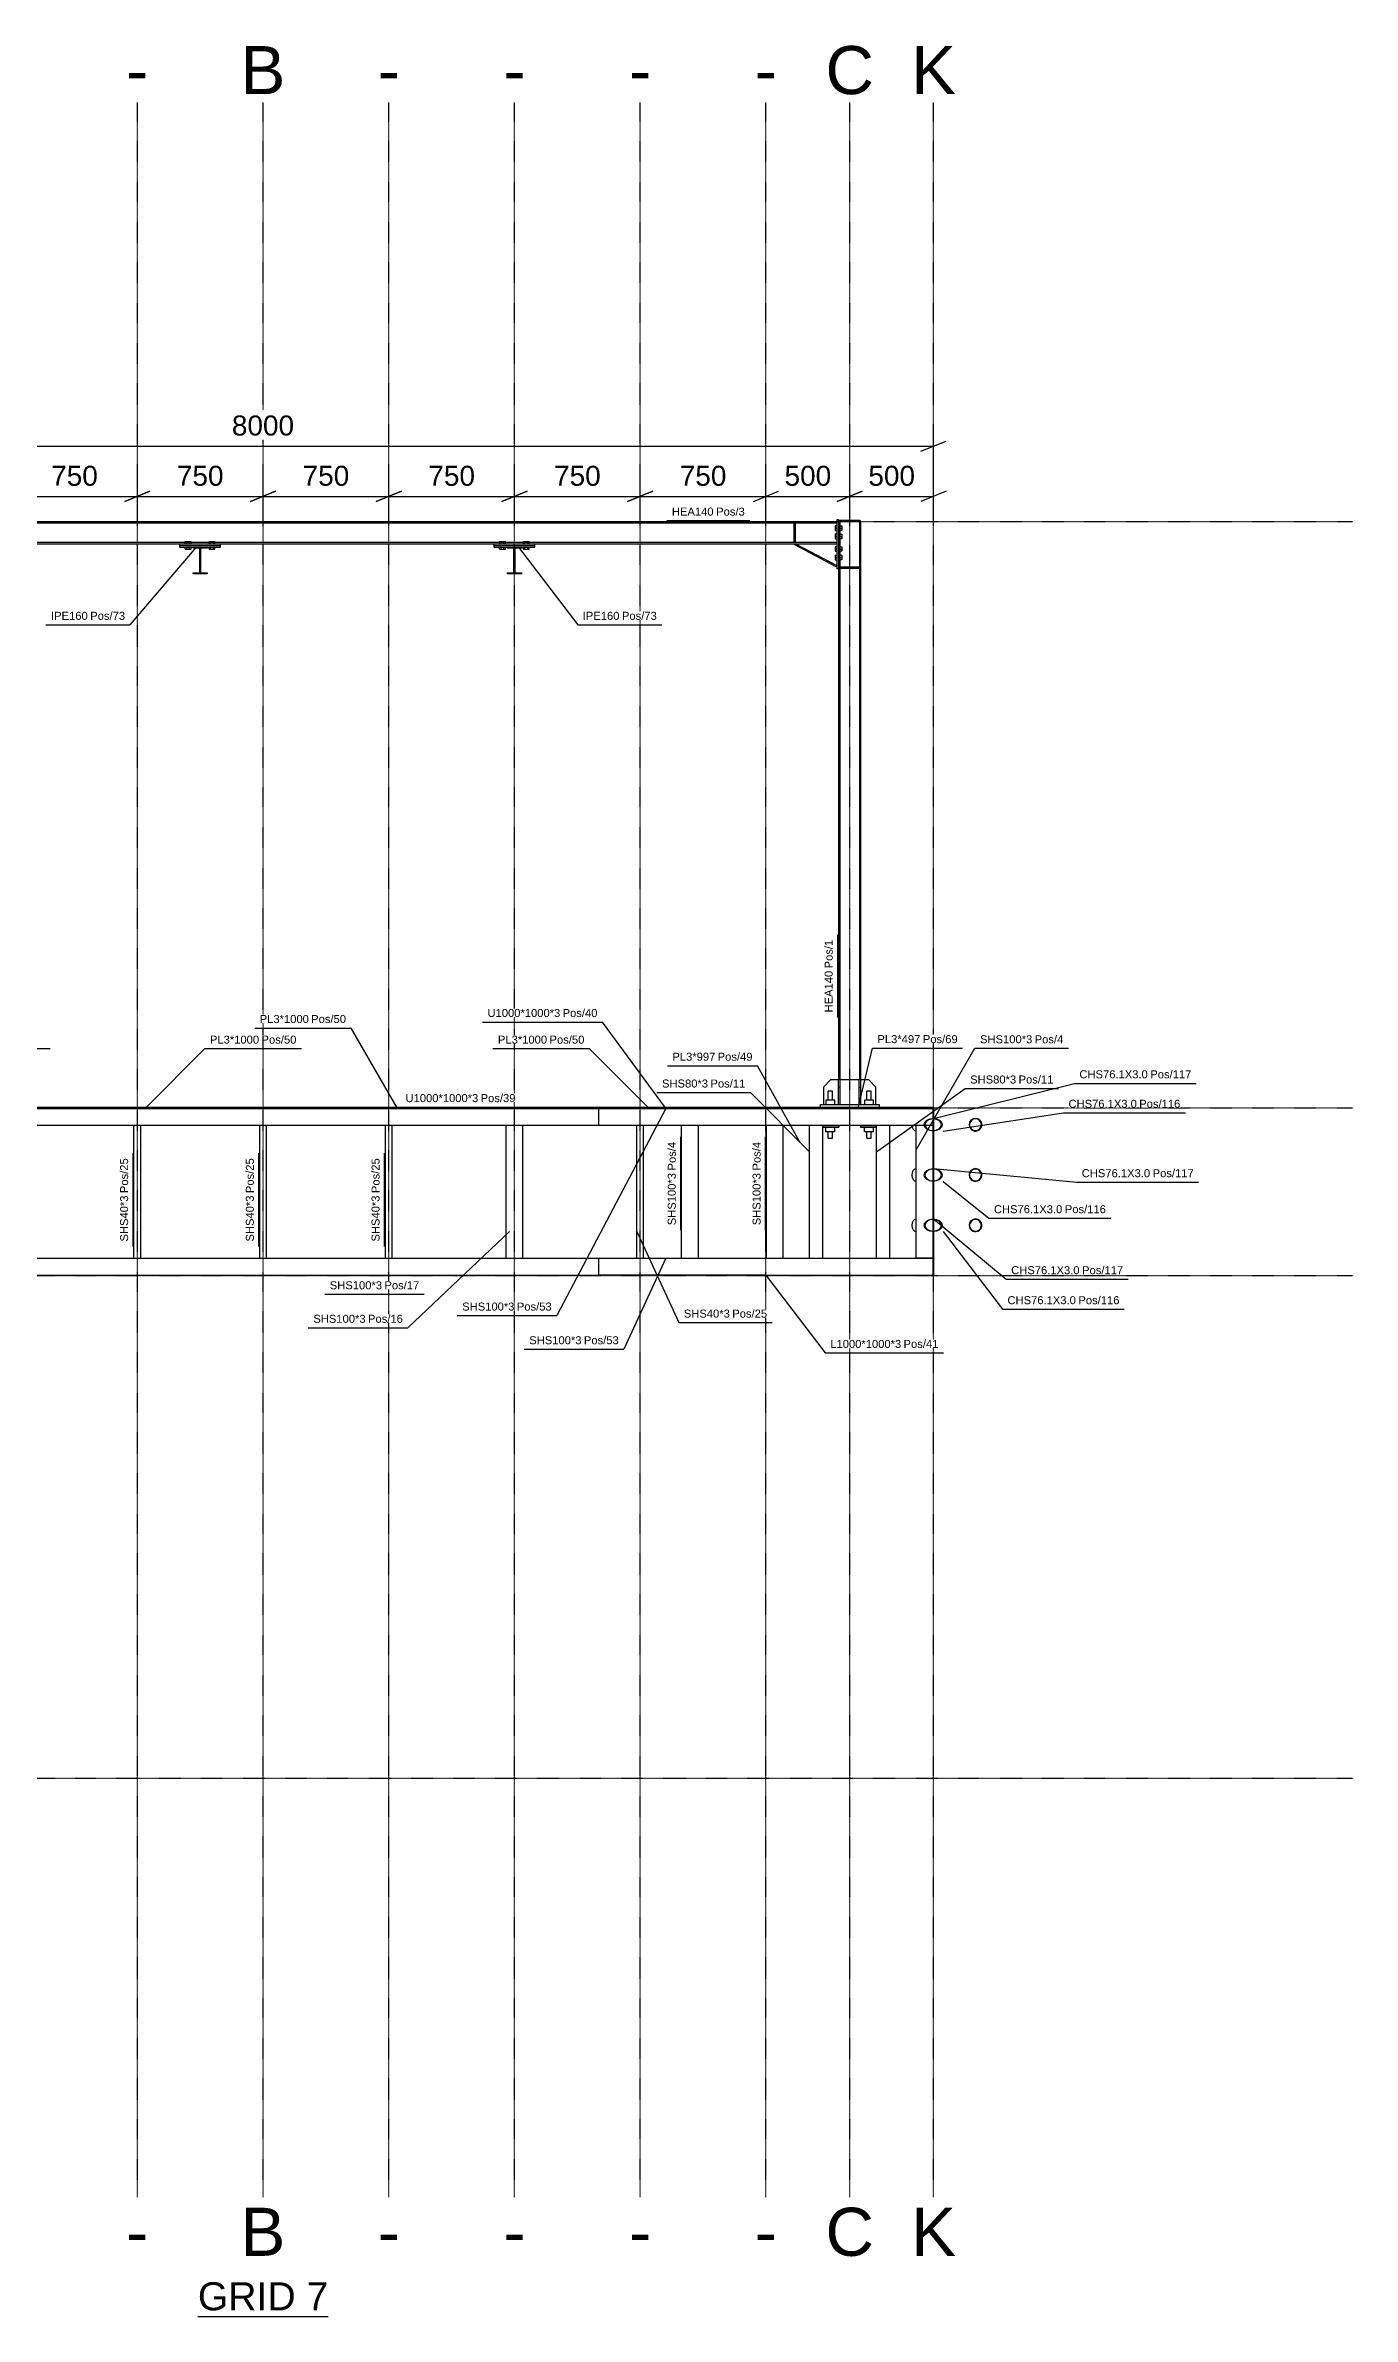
# Model space of a CAD drawing. Header units: millimetres. Extents: x -57554 to 16546, y 2142 to 98430.
# Drawn here: x -38078 to -30280, y 5725 to 19278 of the extents above; entities that cross this region are included whole.
import ezdxf

# ---------------------------------------------------------------- set-up
doc = ezdxf.new("R2010")
doc.units = ezdxf.units.MM
doc.linetypes.add('DXK_LINE_DOT3', pattern=[5.9187, 2.979, -0.9799, 0.9799, -0.9799])
doc.layers.add('S-Z2-A_TEXTUAL_ANNOTATION', color=7, linetype='Continuous')
doc.layers.add('S-Z23-A_DIMENSIONS', color=7, linetype='Continuous')
doc.styles.add('Arial', font='ARIAL.TTF', dxfattribs={"height": 0.2})

msp = doc.modelspace()

# ---------------------------------------------------------------- linework, layer by layer
at = {"color": 1, "linetype": 'DXK_LINE_DOT3'}
for p, q in [((-37530, 6437), (-37530, 18937)), ((-36780, 6437), (-36780, 18937)), ((-36030, 6437), (-36030, 18937)), ((-35280, 6437), (-35280, 18937)), ((-34530, 6437), (-34530, 18937)), ((-33780, 6437), (-33780, 18937)), ((-33280, 6437), (-33280, 18937)), ((-32780, 6437), (-32780, 18937)), ((-43280, 16437), (-30280, 16437)), ((-43280, 12937), (-30280, 12937)), ((-43280, 11937), (-30280, 11937)), ((-43280, 8937), (-30280, 8937))]:
    msp.add_line(p, q, dxfattribs=at)
at = {"color": 2, "linetype": 'Continuous'}
for p, q in [((-40204, 16437), (-33357, 16437)), ((-40204, 16429), (-33357, 16429)), ((-33611, 16313), (-33611, 16429)), ((-33603, 16313), (-33603, 16429)), ((-33347, 16447), (-33357, 16447)), ((-33357, 16447), (-33357, 16154)), ((-33357, 16429), (-33357, 16437)), ((-33347, 16447), (-33347, 16154)), ((-33338, 16437), (-33347, 16437)), ((-33347, 16437), (-33347, 13107)), ((-33342, 16437), (-33342, 16445)), ((-33342, 16445), (-33219, 16445)), ((-33338, 13107), (-33338, 16437)), ((-33338, 16437), (-33222, 16437)), ((-33214, 16437), (-33222, 16437)), ((-33222, 16437), (-33222, 13107)), ((-33219, 16445), (-33219, 16437)), ((-33214, 13107), (-33214, 16437)), ((-40204, 16313), (-33357, 16313)), ((-40204, 16304), (-37276, 16304)), ((-37276, 16294), (-37276, 16304)), ((-37276, 16304), (-37034, 16304)), ((-37276, 16294), (-37034, 16294)), ((-37276, 16284), (-37276, 16294)), ((-37276, 16294), (-37034, 16294)), ((-37276, 16284), (-37196, 16284)), ((-37196, 16277), (-37196, 16284)), ((-37196, 16284), (-37114, 16284)), ((-37158, 16277), (-37196, 16277)), ((-37158, 16131), (-37158, 16277)), ((-37114, 16277), (-37153, 16277)), ((-37153, 16277), (-37153, 16131)), ((-37114, 16284), (-37034, 16284)), ((-37114, 16284), (-37114, 16277)), ((-37034, 16294), (-37034, 16304)), ((-37034, 16304), (-35401, 16304)), ((-37034, 16284), (-37034, 16294)), ((-35401, 16294), (-35401, 16304)), ((-35401, 16304), (-35159, 16304)), ((-35401, 16294), (-35159, 16294)), ((-35401, 16284), (-35401, 16294)), ((-35401, 16294), (-35159, 16294)), ((-35401, 16284), (-35321, 16284)), ((-35321, 16277), (-35321, 16284)), ((-35321, 16284), (-35239, 16284)), ((-35283, 16277), (-35321, 16277)), ((-35283, 16131), (-35283, 16277)), ((-35239, 16277), (-35278, 16277)), ((-35278, 16277), (-35278, 16131)), ((-35239, 16284), (-35239, 16277)), ((-35239, 16284), (-35159, 16284)), ((-35159, 16294), (-35159, 16304)), ((-35159, 16304), (-33357, 16304)), ((-35159, 16284), (-35159, 16294)), ((-33607, 16304), (-33603, 16304)), ((-33607, 16297), (-33607, 16304)), ((-33361, 16166), (-33607, 16297)), ((-33603, 16304), (-33357, 16174)), ((-33357, 16304), (-33357, 16313)), ((-37196, 16124), (-37196, 16131)), ((-37196, 16131), (-37158, 16131)), ((-37153, 16131), (-37114, 16131)), ((-37114, 16131), (-37114, 16124)), ((-35321, 16124), (-35321, 16131)), ((-35321, 16131), (-35283, 16131)), ((-35278, 16131), (-35239, 16131)), ((-35239, 16131), (-35239, 16124)), ((-33357, 16174), (-33361, 16166)), ((-33347, 16154), (-33357, 16154)), ((-33338, 16167), (-33222, 16167)), ((-33338, 16159), (-33222, 16159)), ((-37114, 16124), (-37196, 16124)), ((-35239, 16124), (-35321, 16124)), ((-33392, 13107), (-33437, 13062)), ((-33437, 13062), (-33437, 12957)), ((-33382, 13037), (-33408, 13037)), ((-33408, 12984), (-33408, 13037)), ((-33392, 13107), (-33348, 13107)), ((-33382, 12984), (-33382, 13037)), ((-33338, 13107), (-33348, 13107)), ((-33348, 12957), (-33348, 13107)), ((-33348, 13062), (-33338, 13062)), ((-33338, 13107), (-33223, 13107)), ((-33338, 12957), (-33338, 13107)), ((-33213, 13107), (-33223, 13107)), ((-33223, 12957), (-33223, 13107)), ((-33223, 13062), (-33213, 13062)), ((-33213, 13107), (-33169, 13107)), ((-33213, 12957), (-33213, 13107)), ((-33152, 13037), (-33178, 13037)), ((-33178, 12984), (-33178, 13037)), ((-33124, 13062), (-33169, 13107)), ((-33152, 12984), (-33152, 13037)), ((-33124, 12957), (-33124, 13062)), ((-40777, 12934), (-34777, 12934)), ((-37780, 12939), (-39280, 12939)), ((-39280, 12936), (-37780, 12936)), ((-37780, 12936), (-37780, 12939)), ((-37780, 12939), (-37780, 12936)), ((-36280, 12939), (-37780, 12939)), ((-37780, 12936), (-36280, 12936)), ((-36280, 12936), (-36280, 12939)), ((-36280, 12939), (-36280, 12936)), ((-34780, 12939), (-36280, 12939)), ((-36280, 12936), (-34780, 12936)), ((-34780, 12936), (-34780, 12939)), ((-34780, 12939), (-34780, 12936)), ((-33280, 12939), (-34780, 12939)), ((-34780, 12936), (-33280, 12936)), ((-34777, 12934), (-32783, 12934)), ((-34777, 12834), (-34777, 12934)), ((-34777, 12834), (-34777, 12934)), ((-33455, 12939), (-33455, 12957)), ((-33455, 12957), (-33105, 12957)), ((-33368, 12984), (-33422, 12984)), ((-33422, 12984), (-33422, 12957)), ((-33408, 12934), (-33408, 12936)), ((-33382, 12934), (-33382, 12936)), ((-33368, 12957), (-33368, 12984)), ((-33280, 12936), (-33280, 12939)), ((-33280, 12939), (-33280, 12936)), ((-32783, 12939), (-33280, 12939)), ((-33280, 12936), (-32783, 12936)), ((-33138, 12984), (-33192, 12984)), ((-33192, 12984), (-33192, 12957)), ((-33178, 12934), (-33178, 12936)), ((-33152, 12934), (-33152, 12936)), ((-33138, 12957), (-33138, 12984)), ((-33105, 12957), (-33105, 12939)), ((-32783, 12936), (-32783, 12939)), ((-32783, 11940), (-32783, 12937)), ((-32783, 12937), (-32780, 12937)), ((-32780, 12937), (-32780, 11937)), ((-40722, 12834), (-34777, 12834)), ((-37550, 12040), (-37550, 12834)), ((-37550, 12834), (-37510, 12834)), ((-37510, 12040), (-37510, 12834)), ((-36800, 12040), (-36800, 12834)), ((-36800, 12834), (-36760, 12834)), ((-36760, 12040), (-36760, 12834)), ((-36050, 12040), (-36050, 12834)), ((-36050, 12834), (-36010, 12834)), ((-36010, 12040), (-36010, 12834)), ((-35330, 12040), (-35330, 12834)), ((-35330, 12834), (-35230, 12834)), ((-35230, 12040), (-35230, 12834)), ((-34777, 12834), (-32839, 12834)), ((-34550, 12040), (-34550, 12834)), ((-34550, 12834), (-34510, 12834)), ((-34510, 12040), (-34510, 12834)), ((-34283, 12040), (-34283, 12834)), ((-34283, 12834), (-34183, 12834)), ((-34183, 12040), (-34183, 12834)), ((-33777, 12040), (-33777, 12834)), ((-33777, 12834), (-33677, 12834)), ((-33677, 12040), (-33677, 12834)), ((-33520, 12040), (-33520, 12834)), ((-33520, 12834), (-33440, 12834)), ((-33440, 12040), (-33440, 12834)), ((-33440, 12832), (-33345, 12832)), ((-33440, 12822), (-33345, 12822)), ((-33422, 12795), (-33422, 12822)), ((-33368, 12795), (-33422, 12795)), ((-33409, 12832), (-33409, 12834)), ((-33409, 12757), (-33409, 12795)), ((-33409, 12757), (-33382, 12757)), ((-33382, 12832), (-33382, 12834)), ((-33382, 12757), (-33382, 12795)), ((-33368, 12795), (-33368, 12822)), ((-33345, 12832), (-33345, 12822)), ((-33215, 12832), (-33215, 12822)), ((-33215, 12832), (-33120, 12832)), ((-33215, 12822), (-33120, 12822)), ((-33192, 12795), (-33192, 12822)), ((-33138, 12795), (-33192, 12795)), ((-33179, 12832), (-33179, 12834)), ((-33179, 12757), (-33179, 12795)), ((-33179, 12757), (-33152, 12757)), ((-33152, 12832), (-33152, 12834)), ((-33152, 12757), (-33152, 12795)), ((-33138, 12795), (-33138, 12822)), ((-33120, 12040), (-33120, 12834)), ((-33120, 12834), (-33040, 12834)), ((-33040, 12040), (-33040, 12834)), ((-32910, 12834), (-32908, 12822)), ((-32908, 12822), (-32902, 12810)), ((-32902, 12810), (-32894, 12802)), ((-32894, 12802), (-32883, 12799)), ((-32883, 12040), (-32883, 12834)), ((-32883, 12834), (-32839, 12834)), ((-32837, 12837), (-32832, 12852)), ((-32832, 12822), (-32837, 12837)), ((-32832, 12852), (-32821, 12864)), ((-32829, 12850), (-32832, 12837)), ((-32832, 12837), (-32829, 12824)), ((-32832, 12834), (-32783, 12834)), ((-32832, 12834), (-32783, 12834)), ((-32821, 12810), (-32832, 12822)), ((-32818, 12862), (-32829, 12850)), ((-32829, 12824), (-32818, 12812)), ((-32821, 12864), (-32803, 12872)), ((-32803, 12802), (-32821, 12810)), ((-32802, 12869), (-32818, 12862)), ((-32818, 12812), (-32802, 12805)), ((-32803, 12872), (-32783, 12875)), ((-32783, 12799), (-32803, 12802)), ((-32783, 12872), (-32802, 12869)), ((-32802, 12805), (-32783, 12802)), ((-32786, 12875), (-32783, 12875)), ((-32786, 12799), (-32783, 12799)), ((-32783, 12875), (-32762, 12872)), ((-32764, 12869), (-32783, 12872)), ((-32783, 12802), (-32764, 12805)), ((-32762, 12802), (-32783, 12799)), ((-32747, 12862), (-32764, 12869)), ((-32764, 12805), (-32747, 12812)), ((-32762, 12872), (-32744, 12864)), ((-32744, 12810), (-32762, 12802)), ((-32737, 12850), (-32747, 12862)), ((-32747, 12812), (-32737, 12824)), ((-32744, 12864), (-32733, 12852)), ((-32733, 12822), (-32744, 12810)), ((-32733, 12837), (-32737, 12850)), ((-32737, 12824), (-32733, 12837)), ((-32733, 12852), (-32729, 12837)), ((-32729, 12837), (-32733, 12822)), ((-32908, 12552), (-32910, 12537)), ((-32910, 12537), (-32908, 12522)), ((-32902, 12564), (-32908, 12552)), ((-32908, 12522), (-32902, 12510)), ((-32894, 12572), (-32902, 12564)), ((-32902, 12510), (-32894, 12502)), ((-32883, 12575), (-32894, 12572)), ((-32894, 12502), (-32883, 12499)), ((-32837, 12537), (-32832, 12552)), ((-32832, 12522), (-32837, 12537)), ((-32832, 12552), (-32821, 12564)), ((-32829, 12550), (-32832, 12537)), ((-32832, 12537), (-32829, 12524)), ((-32821, 12510), (-32832, 12522)), ((-32818, 12562), (-32829, 12550)), ((-32829, 12524), (-32818, 12512)), ((-32821, 12564), (-32803, 12572)), ((-32803, 12502), (-32821, 12510)), ((-32802, 12569), (-32818, 12562)), ((-32818, 12512), (-32802, 12505)), ((-32803, 12572), (-32783, 12575)), ((-32783, 12499), (-32803, 12502)), ((-32783, 12572), (-32802, 12569)), ((-32802, 12505), (-32783, 12502)), ((-32786, 12575), (-32783, 12575)), ((-32786, 12499), (-32783, 12499)), ((-32783, 12575), (-32762, 12572)), ((-32764, 12569), (-32783, 12572)), ((-32783, 12502), (-32764, 12505)), ((-32762, 12502), (-32783, 12499)), ((-32747, 12562), (-32764, 12569)), ((-32764, 12505), (-32747, 12512)), ((-32762, 12572), (-32744, 12564)), ((-32744, 12510), (-32762, 12502)), ((-32737, 12550), (-32747, 12562)), ((-32747, 12512), (-32737, 12524)), ((-32744, 12564), (-32733, 12552)), ((-32733, 12522), (-32744, 12510)), ((-32733, 12537), (-32737, 12550)), ((-32737, 12524), (-32733, 12537)), ((-32733, 12552), (-32729, 12537)), ((-32729, 12537), (-32733, 12522)), ((-32908, 12252), (-32910, 12237)), ((-32910, 12237), (-32908, 12222)), ((-32902, 12264), (-32908, 12252)), ((-32908, 12222), (-32902, 12210)), ((-32894, 12272), (-32902, 12264)), ((-32902, 12210), (-32894, 12202)), ((-32883, 12275), (-32894, 12272)), ((-32894, 12202), (-32883, 12199)), ((-32837, 12237), (-32832, 12252)), ((-32832, 12222), (-32837, 12237)), ((-32832, 12252), (-32821, 12264)), ((-32829, 12250), (-32832, 12237)), ((-32832, 12237), (-32829, 12224)), ((-32821, 12210), (-32832, 12222)), ((-32818, 12262), (-32829, 12250)), ((-32829, 12224), (-32818, 12212)), ((-32821, 12264), (-32803, 12272)), ((-32803, 12202), (-32821, 12210)), ((-32802, 12269), (-32818, 12262)), ((-32818, 12212), (-32802, 12205)), ((-32803, 12272), (-32783, 12275)), ((-32783, 12199), (-32803, 12202)), ((-32783, 12272), (-32802, 12269)), ((-32802, 12205), (-32783, 12202)), ((-32786, 12275), (-32783, 12275)), ((-32786, 12199), (-32783, 12199)), ((-32783, 12275), (-32762, 12272)), ((-32764, 12269), (-32783, 12272)), ((-32783, 12202), (-32764, 12205)), ((-32762, 12202), (-32783, 12199)), ((-32747, 12262), (-32764, 12269)), ((-32764, 12205), (-32747, 12212)), ((-32762, 12272), (-32744, 12264)), ((-32744, 12210), (-32762, 12202)), ((-32737, 12250), (-32747, 12262)), ((-32747, 12212), (-32737, 12224)), ((-32744, 12264), (-32733, 12252)), ((-32733, 12222), (-32744, 12210)), ((-32733, 12237), (-32737, 12250)), ((-32737, 12224), (-32733, 12237)), ((-32733, 12252), (-32729, 12237)), ((-32729, 12237), (-32733, 12222)), ((-40777, 12040), (-34777, 12040)), ((-39780, 11940), (-34777, 11940)), ((-37550, 12040), (-37510, 12040)), ((-36800, 12040), (-36760, 12040)), ((-36050, 12040), (-36010, 12040)), ((-35330, 12040), (-35230, 12040)), ((-34777, 12040), (-32783, 12040)), ((-34777, 11940), (-34777, 12040)), ((-34777, 11940), (-34777, 12040)), ((-33780, 11940), (-34777, 11940)), ((-34550, 12040), (-34510, 12040)), ((-34283, 12040), (-34183, 12040)), ((-33780, 11937), (-33780, 11940)), ((-33780, 11940), (-32783, 11940)), ((-32780, 11937), (-33780, 11937)), ((-33777, 12040), (-33677, 12040)), ((-33520, 12040), (-33440, 12040)), ((-33120, 12040), (-33040, 12040)), ((-32783, 12040), (-32883, 12040))]:
    msp.add_line(p, q, dxfattribs=at)
at = {"color": 6, "linetype": 'Continuous'}
for p, q in [((-33367, 16411), (-33367, 16384)), ((-33357, 16411), (-33367, 16411)), ((-33338, 16411), (-33328, 16411)), ((-33328, 16411), (-33328, 16384)), ((-37244, 16304), (-37244, 16317)), ((-37244, 16317), (-37209, 16317)), ((-37244, 16271), (-37244, 16284)), ((-37244, 16271), (-37209, 16271)), ((-37235, 16304), (-37235, 16317)), ((-37235, 16271), (-37235, 16284)), ((-37218, 16304), (-37218, 16317)), ((-37218, 16271), (-37218, 16284)), ((-37209, 16304), (-37209, 16317)), ((-37209, 16271), (-37209, 16284)), ((-37102, 16304), (-37102, 16317)), ((-37102, 16317), (-37067, 16317)), ((-37102, 16271), (-37102, 16284)), ((-37102, 16271), (-37067, 16271)), ((-37093, 16304), (-37093, 16317)), ((-37093, 16271), (-37093, 16284)), ((-37076, 16304), (-37076, 16317)), ((-37076, 16271), (-37076, 16284)), ((-37067, 16304), (-37067, 16317)), ((-37067, 16271), (-37067, 16284)), ((-35369, 16304), (-35369, 16317)), ((-35369, 16317), (-35334, 16317)), ((-35369, 16271), (-35369, 16284)), ((-35369, 16271), (-35334, 16271)), ((-35360, 16304), (-35360, 16317)), ((-35360, 16271), (-35360, 16284)), ((-35343, 16304), (-35343, 16317)), ((-35343, 16271), (-35343, 16284)), ((-35334, 16304), (-35334, 16317)), ((-35334, 16271), (-35334, 16284)), ((-35227, 16304), (-35227, 16317)), ((-35227, 16317), (-35192, 16317)), ((-35227, 16271), (-35227, 16284)), ((-35227, 16271), (-35192, 16271)), ((-35218, 16304), (-35218, 16317)), ((-35218, 16271), (-35218, 16284)), ((-35201, 16304), (-35201, 16317)), ((-35201, 16271), (-35201, 16284)), ((-35192, 16304), (-35192, 16317)), ((-35192, 16271), (-35192, 16284)), ((-33367, 16397), (-33357, 16397)), ((-33367, 16384), (-33357, 16384)), ((-33367, 16361), (-33367, 16334)), ((-33357, 16361), (-33367, 16361)), ((-33367, 16347), (-33357, 16347)), ((-33367, 16334), (-33357, 16334)), ((-33367, 16286), (-33367, 16259)), ((-33357, 16286), (-33367, 16286)), ((-33367, 16272), (-33357, 16272)), ((-33338, 16397), (-33328, 16397)), ((-33328, 16384), (-33338, 16384)), ((-33338, 16361), (-33328, 16361)), ((-33338, 16347), (-33328, 16347)), ((-33328, 16334), (-33338, 16334)), ((-33338, 16286), (-33328, 16286)), ((-33338, 16272), (-33328, 16272)), ((-33328, 16361), (-33328, 16334)), ((-33328, 16286), (-33328, 16259)), ((-33367, 16259), (-33357, 16259)), ((-33367, 16236), (-33367, 16209)), ((-33367, 16236), (-33357, 16236)), ((-33367, 16222), (-33357, 16222)), ((-33367, 16209), (-33357, 16209)), ((-33328, 16259), (-33338, 16259)), ((-33338, 16236), (-33328, 16236)), ((-33338, 16222), (-33328, 16222)), ((-33328, 16209), (-33338, 16209)), ((-33328, 16236), (-33328, 16209)), ((-37169, 5725), (-36392, 5725))]:
    msp.add_line(p, q, dxfattribs=at)
at = {"color": 2, "linetype": 'Continuous'}
for centre, radius, start, end in [((-32530, 12837), 38, 22.5, 202.5), ((-32530, 12837), 38, 202.5, 22.5), ((-32530, 12837), 35.1, 157.5, 337.5), ((-32530, 12837), 35.1, 337.5, 157.5), ((-32530, 12537), 38, 22.5, 202.5), ((-32530, 12537), 38, 202.5, 22.5), ((-32530, 12537), 35.1, 157.5, 337.5), ((-32530, 12537), 35.1, 337.5, 157.5), ((-32530, 12237), 38, 22.5, 202.5), ((-32530, 12237), 38, 202.5, 22.5), ((-32530, 12237), 35.1, 157.5, 337.5), ((-32530, 12237), 35.1, 337.5, 157.5)]:
    msp.add_arc(centre, radius, start, end, dxfattribs=at)
at = {"layer": 'S-Z2-A_TEXTUAL_ANNOTATION'}
msp.add_line((-38627, 13291), (-38051, 13291), dxfattribs=at)
at = {"layer": 'S-Z23-A_DIMENSIONS'}
for p, q in [((-32780, 16487), (-32780, 17012)), ((-40780, 16887), (-32780, 16887)), ((-37530, 16487), (-37530, 16712)), ((-37530, 16487), (-37530, 16712)), ((-36780, 16487), (-36780, 16712)), ((-36780, 16487), (-36780, 16712)), ((-36030, 16487), (-36030, 16712)), ((-36030, 16487), (-36030, 16712)), ((-35280, 16487), (-35280, 16712)), ((-35280, 16487), (-35280, 16712)), ((-34530, 16487), (-34530, 16712)), ((-34530, 16487), (-34530, 16712)), ((-33780, 16487), (-33780, 16712)), ((-33780, 16487), (-33780, 16712)), ((-33280, 16487), (-33280, 16712)), ((-33280, 16487), (-33280, 16712)), ((-32780, 16487), (-32780, 16712)), ((-38280, 16587), (-37530, 16587)), ((-37605, 16557), (-37455, 16617)), ((-37455, 16617), (-37605, 16557)), ((-37530, 16587), (-36780, 16587)), ((-36705, 16617), (-36855, 16557)), ((-36855, 16557), (-36705, 16617)), ((-36780, 16587), (-36030, 16587)), ((-35955, 16617), (-36105, 16557)), ((-36105, 16557), (-35955, 16617)), ((-36030, 16587), (-35280, 16587)), ((-35205, 16617), (-35355, 16557)), ((-35355, 16557), (-35205, 16617)), ((-35280, 16587), (-34530, 16587)), ((-34455, 16617), (-34605, 16557)), ((-34605, 16557), (-34455, 16617)), ((-34530, 16587), (-33780, 16587)), ((-33855, 16557), (-33705, 16617)), ((-33780, 16587), (-33280, 16587)), ((-33355, 16557), (-33205, 16617)), ((-33280, 16587), (-32780, 16587)), ((-32705, 16617), (-32855, 16557))]:
    msp.add_line(p, q, dxfattribs=at)

# ---------------------------------------------------------------- texts
at = {"color": 5, "linetype": 'Continuous', "style": 'Arial'}
for s, p in [('B', (-36914, 18987)), ('C', (-33425, 18987)), ('K', (-32914, 18987)), ('-', (-37597, 18987)), ('-', (-36097, 18987)), ('-', (-35347, 18987)), ('-', (-34597, 18987)), ('-', (-33847, 18987)), ('B', (-36914, 6087)), ('C', (-33425, 6087)), ('K', (-32914, 6087)), ('-', (-37597, 6087)), ('-', (-36097, 6087)), ('-', (-35347, 6087)), ('-', (-34597, 6087)), ('-', (-33847, 6087))]:
    msp.add_text(s, height=287, dxfattribs=at).set_placement(p)

# ---------------------------------------------------------------- wipeouts: each hides what was drawn before it
for points in [[(-37826, 15850), (-37826, 15900), (-38045, 15900), (-38045, 15850)], [(-34654, 15850), (-34654, 15900), (-34873, 15900), (-34873, 15850)], [(-32192, 13323), (-32192, 13373), (-32503, 13373), (-32503, 13323)], [(-31502, 13114), (-31502, 13164), (-31910, 13164), (-31910, 13114)], [(-31488, 12524), (-31488, 12574), (-31896, 12574), (-31896, 12524)], [(-32012, 12309), (-32012, 12359), (-32420, 12359), (-32420, 12309)], [(-31931, 11766), (-31931, 11816), (-32339, 11816), (-32339, 11766)], [(-36169, 11655), (-36169, 11705), (-36480, 11705), (-36480, 11655)], [(-33996, 11686), (-33996, 11736), (-34270, 11736), (-34270, 11686)], [(-34881, 11527), (-34881, 11577), (-35192, 11577), (-35192, 11527)]]:
    msp.add_wipeout(points).dxf.layer = 'S-Z2-A_TEXTUAL_ANNOTATION'

# ---------------------------------------------------------------- next in the draw order: linework, layer by layer
at = {"layer": 'S-Z2-A_TEXTUAL_ANNOTATION'}
for p, q in [((-35256, 16284), (-34903, 15820)), ((-32883, 12687), (-32533, 13293)), ((-32780, 12875), (-31940, 13084)), ((-32780, 12575), (-31926, 12494)), ((-32722, 12499), (-32450, 12279)), ((-32722, 12199), (-32369, 11736))]:
    msp.add_line(p, q, dxfattribs=at)

# ---------------------------------------------------------------- next in the draw order: wipeouts: each hides what was drawn before it
at = {"color": 0, "linetype": 'Continuous'}
msp.add_wipeout([(-36392, 5762), (-36392, 5937), (-37169, 5937), (-37169, 5762)], dxfattribs=at)
for points, layer in [([(-34092, 16472), (-34092, 16522), (-34341, 16522), (-34341, 16472)], 'S-Z2-A_TEXTUAL_ANNOTATION'), ([(-37604, 15850), (-37604, 15900), (-37811, 15900), (-37811, 15850)], 'S-Z2-A_TEXTUAL_ANNOTATION'), ([(-34432, 15850), (-34432, 15900), (-34639, 15900), (-34639, 15850)], 'S-Z2-A_TEXTUAL_ANNOTATION'), ([(-33382, 13755), (-33432, 13755), (-33432, 13507), (-33382, 13507)], 'S-Z2-A_TEXTUAL_ANNOTATION'), ([(-36508, 13444), (-36508, 13494), (-36800, 13494), (-36800, 13444)], 'S-Z2-A_TEXTUAL_ANNOTATION'), ([(-35008, 13480), (-35008, 13530), (-35441, 13530), (-35441, 13480)], 'S-Z2-A_TEXTUAL_ANNOTATION'), ([(-36804, 13321), (-36804, 13371), (-37097, 13371), (-37097, 13321)], 'S-Z2-A_TEXTUAL_ANNOTATION'), ([(-35086, 13321), (-35086, 13371), (-35379, 13371), (-35379, 13321)], 'S-Z2-A_TEXTUAL_ANNOTATION'), ([(-32006, 13323), (-32006, 13373), (-32177, 13373), (-32177, 13323)], 'S-Z2-A_TEXTUAL_ANNOTATION'), ([(-31243, 13114), (-31243, 13164), (-31487, 13164), (-31487, 13114)], 'S-Z2-A_TEXTUAL_ANNOTATION'), ([(-35497, 12972), (-35497, 13022), (-35930, 13022), (-35930, 12972)], 'S-Z2-A_TEXTUAL_ANNOTATION'), ([(-33812, 12549), (-33862, 12549), (-33862, 12237), (-33812, 12237)], 'S-Z2-A_TEXTUAL_ANNOTATION'), ([(-31229, 12524), (-31229, 12574), (-31473, 12574), (-31473, 12524)], 'S-Z2-A_TEXTUAL_ANNOTATION'), ([(-37585, 12414), (-37635, 12414), (-37635, 12140), (-37585, 12140)], 'S-Z2-A_TEXTUAL_ANNOTATION'), ([(-36835, 12414), (-36885, 12414), (-36885, 12140), (-36835, 12140)], 'S-Z2-A_TEXTUAL_ANNOTATION'), ([(-36085, 12414), (-36135, 12414), (-36135, 12140), (-36085, 12140)], 'S-Z2-A_TEXTUAL_ANNOTATION'), ([(-31753, 12309), (-31753, 12359), (-31997, 12359), (-31997, 12309)], 'S-Z2-A_TEXTUAL_ANNOTATION'), ([(-36071, 11855), (-36071, 11905), (-36382, 11905), (-36382, 11855)], 'S-Z2-A_TEXTUAL_ANNOTATION'), ([(-31672, 11766), (-31672, 11816), (-31916, 11816), (-31916, 11766)], 'S-Z2-A_TEXTUAL_ANNOTATION'), ([(-35947, 11655), (-35947, 11705), (-36154, 11705), (-36154, 11655)], 'S-Z2-A_TEXTUAL_ANNOTATION'), ([(-35281, 11728), (-35281, 11778), (-35592, 11778), (-35592, 11728)], 'S-Z2-A_TEXTUAL_ANNOTATION'), ([(-33773, 11686), (-33773, 11736), (-33981, 11736), (-33981, 11686)], 'S-Z2-A_TEXTUAL_ANNOTATION'), ([(-34658, 11527), (-34658, 11577), (-34866, 11577), (-34866, 11527)], 'S-Z2-A_TEXTUAL_ANNOTATION'), ([(-32974, 11505), (-32974, 11555), (-33396, 11555), (-33396, 11505)], 'S-Z2-A_TEXTUAL_ANNOTATION'), ([(-36570, 16925), (-36570, 17100), (-36991, 17100), (-36991, 16925)], 'S-Z23-A_DIMENSIONS'), ([(-37741, 16625), (-37741, 16800), (-38069, 16800), (-38069, 16625)], 'S-Z23-A_DIMENSIONS'), ([(-36991, 16625), (-36991, 16800), (-37319, 16800), (-37319, 16625)], 'S-Z23-A_DIMENSIONS'), ([(-36241, 16625), (-36241, 16800), (-36569, 16800), (-36569, 16625)], 'S-Z23-A_DIMENSIONS'), ([(-35491, 16625), (-35491, 16800), (-35819, 16800), (-35819, 16625)], 'S-Z23-A_DIMENSIONS'), ([(-34741, 16625), (-34741, 16800), (-35069, 16800), (-35069, 16625)], 'S-Z23-A_DIMENSIONS'), ([(-33991, 16625), (-33991, 16800), (-34319, 16800), (-34319, 16625)], 'S-Z23-A_DIMENSIONS'), ([(-32866, 16625), (-32866, 16800), (-33194, 16800), (-33194, 16625)], 'S-Z23-A_DIMENSIONS')]:
    msp.add_wipeout(points).dxf.layer = layer

# ---------------------------------------------------------------- next in the draw order: linework, layer by layer
at = {"layer": 'S-Z2-A_TEXTUAL_ANNOTATION'}
for p, q in [((-37180, 16284), (-37574, 15820)), ((-38075, 15820), (-37574, 15820)), ((-34903, 15820), (-34402, 15820)), ((-37480, 12938), (-37127, 13291)), ((-32533, 13293), (-31976, 13293)), ((-31940, 13084), (-31213, 13084)), ((-31926, 12494), (-31199, 12494)), ((-32450, 12279), (-31723, 12279)), ((-34378, 12040), (-34628, 11497)), ((-33780, 11939), (-33426, 11475)), ((-34300, 11656), (-33743, 11656)), ((-32369, 11736), (-31642, 11736)), ((-36510, 11625), (-35917, 11625)), ((-35222, 11497), (-34628, 11497))]:
    msp.add_line(p, q, dxfattribs=at)
at = {"layer": 'S-Z23-A_DIMENSIONS'}
for p, q in [((-32855, 16857), (-32705, 16917)), ((-33205, 16617), (-33355, 16557))]:
    msp.add_line(p, q, dxfattribs=at)

# ---------------------------------------------------------------- next in the draw order: texts
at = {"color": 7, "linetype": 'Continuous', "style": 'Arial'}
msp.add_text('GRID 7', height=167.1, dxfattribs=at).set_placement((-37169, 5762))
at = {"layer": 'S-Z2-A_TEXTUAL_ANNOTATION', "style": 'Arial'}
for s, height, p in [('IPE160', 47.8, (-38045, 15850)), ('Pos/73', 47.8, (-37811, 15850)), ('IPE160', 47.8, (-34873, 15850)), ('Pos/73', 47.8, (-34639, 15850)), ('SHS100*3', 47.8, (-32503, 13323)), ('Pos/4', 47.8, (-32177, 13323)), ('CHS76.1X3.0', 47.75, (-31910, 13114)), ('Pos/117', 47.8, (-31487, 13114)), ('CHS76.1X3.0', 47.75, (-31896, 12524)), ('Pos/117', 47.8, (-31473, 12524)), ('CHS76.1X3.0', 47.75, (-32420, 12309)), ('Pos/116', 47.8, (-31997, 12309)), ('CHS76.1X3.0', 47.75, (-32339, 11766)), ('Pos/116', 47.8, (-31916, 11766)), ('SHS100*3', 47.8, (-36480, 11655)), ('Pos/16', 47.8, (-36154, 11655)), ('SHS40*3', 47.8, (-34270, 11686)), ('Pos/25', 47.8, (-33981, 11686)), ('SHS100*3', 47.8, (-35192, 11527)), ('Pos/53', 47.8, (-34866, 11527))]:
    msp.add_text(s, height=height, dxfattribs=at).set_placement(p)
at = {"layer": 'S-Z23-A_DIMENSIONS', "style": 'Arial'}
for s, p in [('8000', (-36966, 16950)), ('750', (-38044, 16650)), ('750', (-37294, 16650)), ('750', (-36544, 16650)), ('750', (-35794, 16650)), ('750', (-35044, 16650)), ('750', (-34294, 16650)), ('500', (-33169, 16650))]:
    msp.add_text(s, height=119.4, dxfattribs=at).set_placement(p)

# ---------------------------------------------------------------- next in the draw order: wipeouts: each hides what was drawn before it
for points in [[(-33382, 13941), (-33432, 13941), (-33432, 13770), (-33382, 13770)], [(-36285, 13444), (-36285, 13494), (-36493, 13494), (-36493, 13444)], [(-34785, 13480), (-34785, 13530), (-34993, 13530), (-34993, 13480)], [(-36581, 13321), (-36581, 13371), (-36789, 13371), (-36789, 13321)], [(-34864, 13321), (-34864, 13371), (-35071, 13371), (-35071, 13321)], [(-32859, 13324), (-32859, 13374), (-33115, 13374), (-33115, 13324)], [(-35274, 12972), (-35274, 13022), (-35482, 13022), (-35482, 12972)], [(-32288, 13083), (-32288, 13133), (-32562, 13133), (-32562, 13083)], [(-31568, 12938), (-31568, 12988), (-31975, 12988), (-31975, 12938)], [(-37585, 12637), (-37635, 12637), (-37635, 12429), (-37585, 12429)], [(-36835, 12637), (-36885, 12637), (-36885, 12429), (-36835, 12429)], [(-36085, 12637), (-36135, 12637), (-36135, 12429), (-36085, 12429)], [(-33812, 12734), (-33862, 12734), (-33862, 12564), (-33812, 12564)], [(-31909, 11945), (-31909, 11995), (-32317, 11995), (-32317, 11945)], [(-35849, 11855), (-35849, 11905), (-36056, 11905), (-36056, 11855)], [(-35058, 11728), (-35058, 11778), (-35266, 11778), (-35266, 11728)], [(-32751, 11505), (-32751, 11555), (-32959, 11555), (-32959, 11505)]]:
    msp.add_wipeout(points).dxf.layer = 'S-Z2-A_TEXTUAL_ANNOTATION'

# ---------------------------------------------------------------- next in the draw order: linework, layer by layer
at = {"layer": 'S-Z2-A_TEXTUAL_ANNOTATION'}
for p, q in [((-33352, 13477), (-33352, 13971)), ((-35471, 13450), (-34755, 13450)), ((-34380, 12937), (-34755, 13450)), ((-37127, 13291), (-36551, 13291)), ((-36830, 13414), (-36255, 13414)), ((-35980, 12938), (-36255, 13414)), ((-35409, 13291), (-34834, 13291)), ((-34480, 12938), (-34834, 13291)), ((-33229, 12936), (-33145, 13294)), ((-33120, 12675), (-32592, 13053)), ((-35960, 12942), (-35244, 12942)), ((-34378, 12934), (-35028, 11698)), ((-32722, 12799), (-32005, 12908)), ((-33782, 12207), (-33782, 12764)), ((-37555, 12110), (-37555, 12667)), ((-36805, 12110), (-36805, 12667)), ((-36055, 12110), (-36055, 12667)), ((-35310, 12199), (-35917, 11625)), ((-32780, 12275), (-32347, 11915)), ((-36412, 11825), (-35819, 11825)), ((-35622, 11698), (-35028, 11698)), ((-33426, 11475), (-32721, 11475))]:
    msp.add_line(p, q, dxfattribs=at)

# ---------------------------------------------------------------- next in the draw order: texts
at = {"layer": 'S-Z2-A_TEXTUAL_ANNOTATION', "style": 'Arial'}
for s, p in [('Pos/1', (-33382, 13770)), ('HEA140', (-33382, 13507)), ('Pos/25', (-37585, 12429)), ('Pos/25', (-36835, 12429)), ('Pos/25', (-36085, 12429)), ('Pos/4', (-33812, 12564)), ('SHS100*3', (-33812, 12237)), ('SHS40*3', (-37585, 12140)), ('SHS40*3', (-36835, 12140)), ('SHS40*3', (-36085, 12140))]:
    msp.add_text(s, height=47.8, rotation=90.0002, dxfattribs=at).set_placement(p)
for s, height, p in [('PL3*1000', 47.8, (-36800, 13444)), ('Pos/50', 47.8, (-36493, 13444)), ('U1000*1000*3', 47.75, (-35441, 13480)), ('Pos/40', 47.8, (-34993, 13480)), ('PL3*1000', 47.8, (-37097, 13321)), ('Pos/50', 47.8, (-36789, 13321)), ('PL3*1000', 47.8, (-35379, 13321)), ('Pos/50', 47.8, (-35071, 13321)), ('U1000*1000*3', 47.75, (-35930, 12972)), ('Pos/39', 47.8, (-35482, 12972)), ('SHS100*3', 47.8, (-36382, 11855)), ('Pos/17', 47.8, (-36056, 11855)), ('SHS100*3', 47.8, (-35592, 11728)), ('Pos/53', 47.8, (-35266, 11728)), ('L1000*1000*3', 47.75, (-33396, 11505)), ('Pos/41', 47.8, (-32959, 11505))]:
    msp.add_text(s, height=height, dxfattribs=at).set_placement(p)

# ---------------------------------------------------------------- next in the draw order: wipeouts: each hides what was drawn before it
for points, layer in [([(-32637, 13324), (-32637, 13374), (-32844, 13374), (-32844, 13324)], 'S-Z2-A_TEXTUAL_ANNOTATION'), ([(-32065, 13083), (-32065, 13133), (-32273, 13133), (-32273, 13083)], 'S-Z2-A_TEXTUAL_ANNOTATION'), ([(-31308, 12938), (-31308, 12988), (-31553, 12988), (-31553, 12938)], 'S-Z2-A_TEXTUAL_ANNOTATION'), ([(-31650, 11945), (-31650, 11995), (-31894, 11995), (-31894, 11945)], 'S-Z2-A_TEXTUAL_ANNOTATION'), ([(-33366, 16625), (-33366, 16800), (-33694, 16800), (-33694, 16625)], 'S-Z23-A_DIMENSIONS')]:
    msp.add_wipeout(points).dxf.layer = layer

# ---------------------------------------------------------------- next in the draw order: linework, layer by layer
at = {"layer": 'S-Z2-A_TEXTUAL_ANNOTATION'}
for p, q in [((-33145, 13294), (-32607, 13294)), ((-32592, 13053), (-32035, 13053)), ((-32005, 12908), (-31278, 12908)), ((-32347, 11915), (-31620, 11915))]:
    msp.add_line(p, q, dxfattribs=at)
at = {"layer": 'S-Z23-A_DIMENSIONS'}
msp.add_line((-33855, 16557), (-33705, 16617), dxfattribs=at)

# ---------------------------------------------------------------- next in the draw order: texts
at = {"layer": 'S-Z2-A_TEXTUAL_ANNOTATION', "style": 'Arial'}
for s, height, p in [('PL3*497', 47.8, (-33115, 13324)), ('Pos/69', 47.8, (-32844, 13324)), ('SHS80*3', 47.8, (-32562, 13083)), ('Pos/11', 47.8, (-32273, 13083)), ('CHS76.1X3.0', 47.75, (-31975, 12938)), ('Pos/116', 47.8, (-31553, 12938)), ('CHS76.1X3.0', 47.75, (-32317, 11945)), ('Pos/117', 47.8, (-31894, 11945))]:
    msp.add_text(s, height=height, dxfattribs=at).set_placement(p)
at = {"layer": 'S-Z23-A_DIMENSIONS', "style": 'Arial'}
msp.add_text('500', height=119.4, dxfattribs=at).set_placement((-33669, 16650))

# ---------------------------------------------------------------- next in the draw order: wipeouts: each hides what was drawn before it
for points in [[(-34083, 13219), (-34083, 13269), (-34338, 13269), (-34338, 13219)], [(-34126, 13059), (-34126, 13109), (-34400, 13109), (-34400, 13059)], [(-34318, 12549), (-34368, 12549), (-34368, 12237), (-34318, 12237)]]:
    msp.add_wipeout(points).dxf.layer = 'S-Z2-A_TEXTUAL_ANNOTATION'

# ---------------------------------------------------------------- next in the draw order: linework, layer by layer
at = {"layer": 'S-Z2-A_TEXTUAL_ANNOTATION'}
msp.add_line((-34550, 12199), (-34300, 11656), dxfattribs=at)

# ---------------------------------------------------------------- next in the draw order: wipeouts: each hides what was drawn before it
for points in [[(-33907, 16472), (-33907, 16522), (-34077, 16522), (-34077, 16472)], [(-33860, 13219), (-33860, 13269), (-34068, 13269), (-34068, 13219)], [(-33903, 13059), (-33903, 13109), (-34111, 13109), (-34111, 13059)], [(-34318, 12734), (-34368, 12734), (-34368, 12564), (-34318, 12564)]]:
    msp.add_wipeout(points).dxf.layer = 'S-Z2-A_TEXTUAL_ANNOTATION'

# ---------------------------------------------------------------- next in the draw order: linework, layer by layer
for p, q in [((-34371, 16442), (-33877, 16442)), ((-34368, 13189), (-33830, 13189)), ((-33580, 12737), (-33830, 13189)), ((-34430, 13029), (-33873, 13029)), ((-33520, 12675), (-33873, 13029)), ((-34288, 12207), (-34288, 12764))]:
    msp.add_line(p, q, dxfattribs=at)

# ---------------------------------------------------------------- next in the draw order: texts
at = {"layer": 'S-Z2-A_TEXTUAL_ANNOTATION', "style": 'Arial'}
for s, p in [('HEA140', (-34341, 16472)), ('Pos/3', (-34077, 16472)), ('PL3*997', (-34338, 13219)), ('Pos/49', (-34068, 13219)), ('SHS80*3', (-34400, 13059)), ('Pos/11', (-34111, 13059))]:
    msp.add_text(s, height=47.8, dxfattribs=at).set_placement(p)
for s, p in [('Pos/4', (-34318, 12564)), ('SHS100*3', (-34318, 12237))]:
    msp.add_text(s, height=47.8, rotation=90.0002, dxfattribs=at).set_placement(p)

doc.saveas('drawing.dxf')
